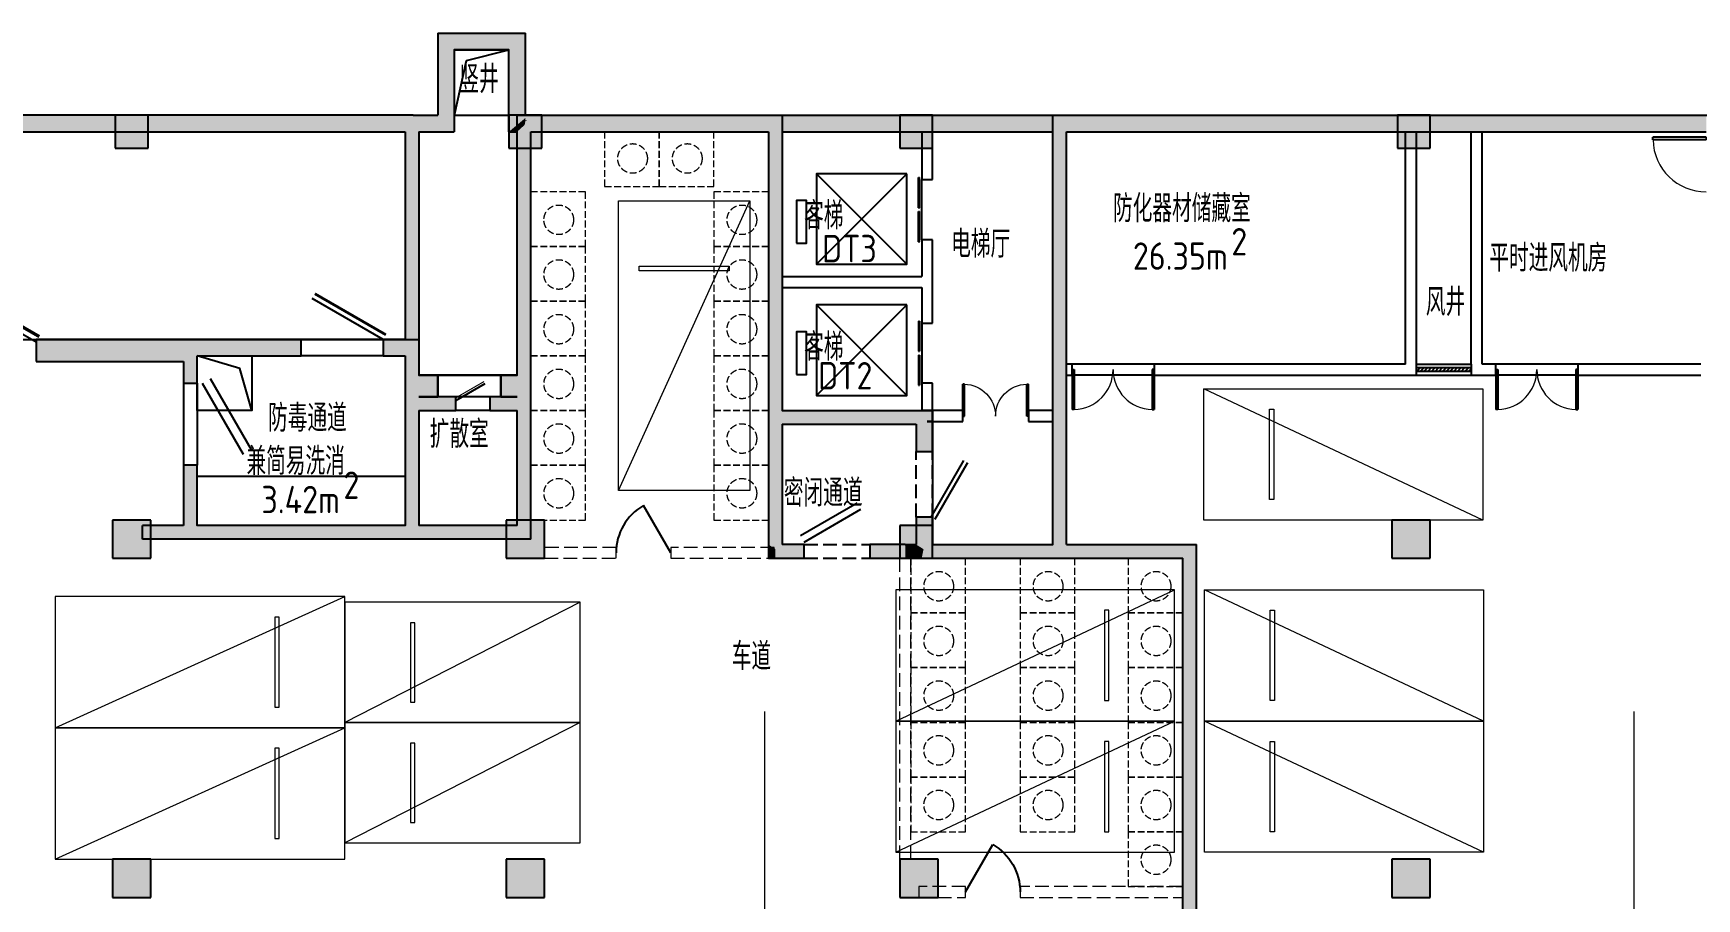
# Model space of a CAD drawing. Extents: x -70335 to 1144202, y 0 to 1100440.
# Drawn here: x 248842 to 279267, y 994532 to 1010357 of the extents above; entities that cross this region are included whole.
import ezdxf

# ---------------------------------------------------------------- set-up
doc = ezdxf.new("R2010")
doc.units = 0
doc.header["$LTSCALE"] = 1000
doc.linetypes.add('__DASH', pattern=[0.35, 0.25, -0.1])
doc.linetypes.add('DASH', pattern=[0.35, 0.25, -0.1])
for name, color, linetype in [('2-房间名称', 7, 'Continuous'), ('3-建筑', 7, 'Continuous'), ('3-淡显', 8, 'Continuous')]:
    doc.layers.add(name, color=color, linetype=linetype)
doc.layers.add('3-深度淡显', color=252, linetype='Continuous', lineweight=0)
doc.styles.get("Standard").update_dxf_attribs({"font": 'gbenor.shx', "bigfont": 'gbcbig.shx'})

# ---------------------------------------------------------------- blocks, each defined once
blk = doc.blocks.new('$DorLib2D$00000228')
at = {"color": 0}
blk.add_line((0.5, 0), (0, 0.866), dxfattribs=at)
blk.add_arc((0.5, 0), 1, 120, 180, dxfattribs=at)
blk = doc.blocks.new('$DorLib2D$00000002')
for p, q in [((-0.5, 0), (-0.5, 0.4875)), ((-0.475, 0.4875), (-0.5, 0.4875)), ((-0.475, 0), (-0.475, 0.4875)), ((0.475, 0), (0.475, 0.4875)), ((0.475, 0.4875), (0.5, 0.4875)), ((0.5, 0), (0.5, 0.4875)), ((-0.5, 0), (-0.475, 0)), ((0.5, 0), (0.475, 0))]:
    blk.add_line(p, q)
at = {"lineweight": 13}
for centre, start, end in [((-0.4875, 0), 0, 88.53072), ((0.4875, 0), 91.46928, 180)]:
    blk.add_arc(centre, 0.4875, start, end, dxfattribs=at)
blk = doc.blocks.new('$WINLIB2D$00000039')
at = {"color": 0}
for points in [[(-0.5, 0.5), (-0.5, -0.5)], [(0.5, 0.5), (-0.5, 0.5)], [(0.5, -0.5), (0.5, 0.5)], [(-0.5, 0.167), (0.5, 0.167)], [(-0.452, -0.167), (-0.5, 0.084)], [(-0.384, -0.167), (-0.448, 0.167)], [(-0.316, -0.167), (-0.38, 0.167)], [(-0.248, -0.167), (-0.312, 0.167)], [(-0.18, -0.167), (-0.244, 0.167)], [(-0.112, -0.167), (-0.176, 0.167)], [(-0.044, -0.167), (-0.108, 0.167)], [(0.024, -0.167), (-0.04, 0.167)], [(0.092, -0.167), (0.028, 0.167)], [(0.16, -0.167), (0.096, 0.167)], [(0.228, -0.167), (0.164, 0.167)], [(0.296, -0.167), (0.232, 0.167)], [(0.364, -0.167), (0.3, 0.167)], [(0.432, -0.167), (0.368, 0.167)], [(0.5, -0.167), (0.436, 0.167)], [(-0.5, -0.167), (0.5, -0.167)], [(0.5, -0.5), (-0.5, -0.5)]]:
    blk.add_lwpolyline(points, dxfattribs=at)
blk = doc.blocks.new('$DorLib2D$00000001')
for p, q in [((0.45, 0.975), (0.5, 0.975)), ((0.45, 0), (0.45, 0.975)), ((0.5, 0), (0.5, 0.975)), ((0.5, 0), (0.45, 0))]:
    blk.add_line(p, q)
at = {"lineweight": 13}
blk.add_arc((0.475, 0), 0.975, 91.4693, 180, dxfattribs=at)
blk = doc.blocks.new('$DORLIB2D$00000127')
at = {"color": 0}
for points in [[(-0.533, 0.795), (-0.533, 0.69)], [(-0.033, 0.795), (-0.533, 0.795)], [(-0.033, 0.69), (-0.533, 0.69)], [(-0.033, 0.795), (-0.033, 0.69)], [(0.533, 0.795), (0.033, 0.795)], [(0.033, 0.795), (0.033, 0.69)], [(0.533, 0.69), (0.033, 0.69)], [(0.533, 0.795), (0.533, 0.69)], [(0.5, 0.5), (-0.5, 0.5)]]:
    blk.add_lwpolyline(points, dxfattribs=at)
blk = doc.blocks.new('$DorLib2D$00000207')
at = {"color": 0}
for p, q in [((-0.5, 0.0313), (-0.067, 0.2813)), ((0.5, 0.0313), (0.067, 0.2813))]:
    blk.add_line(p, q, dxfattribs=at)
at = {"color": 0, "const_width": 0.0125}
for points in [[(-0.5125, 0.0529), (-0.0795, 0.3029)], [(0.5125, 0.0529), (0.0795, 0.3029)]]:
    blk.add_lwpolyline(points, dxfattribs=at)
blk = doc.blocks.new('$DorLib2D$00000180')
at = {"color": 0}
for p, q in [((-0.557, 0.242), (0.309, 0.742)), ((-0.5, 0.143), (0.366, 0.643))]:
    blk.add_line(p, q, dxfattribs=at)
blk = doc.blocks.new('$DorLib2D$00000193')
at = {"color": 0}
blk.add_line((-0.5, 0.1), (0.366, 0.6), dxfattribs=at)
at = {"color": 0, "const_width": 0.0333}
blk.add_lwpolyline([(-0.533, 0.158), (0.333, 0.658)], dxfattribs=at)

msp = doc.modelspace()

# ---------------------------------------------------------------- hatches: boundary and pattern name
at = {"layer": '3-建筑'}
for points in [[(256241.7, 1010356.6), (256541.7, 1010056.6), (257541.7, 1010056.6), (257841.7, 1010356.6)], [(256541.7, 1010056.6), (256241.7, 1010356.6), (256241.7, 1008856.6), (256541.7, 1008556.6)], [(257843.1, 1008808.2), (257841.7, 1008856.6), (257841.7, 1010356.6), (257541.7, 1010056.6), (257541.7, 1008556.6)], [(255775, 1008656.6), (255891.7, 1008556.6), (256541.7, 1008556.6), (256241.7, 1008856.6), (255791.7, 1008856.6)], [(257843.1, 1008808.2), (257541.7, 1008556.6), (257691.7, 1008556.6), (257829.9, 1008681.7), (257844.7, 1008756.7)]]:
    msp.add_hatch(color=256, dxfattribs=at).paths.add_polyline_path(points)
at = {"layer": '3-淡显'}
for color, points in [(256, [(255791.7, 1008856.6), (248541.7, 1008856.6), (248541.7, 1008556.6), (255641.7, 1008556.6), (255775, 1008656.6)]), (256, [(255775, 1008656.6), (255641.7, 1008556.6), (255641.7, 1004756.6), (255725, 1004623.3), (255891.7, 1004656.6), (255891.7, 1008556.6)]), (256, [(257775, 1003940), (257941.7, 1004006.6), (257941.7, 1008556.6), (257829.9, 1008681.7), (257691.7, 1008556.6), (257691.7, 1004106.6)]), (256, [(257829.9, 1008681.7), (257941.7, 1008556.6), (262291.7, 1008556.6), (262416.7, 1008656.6), (262416.7, 1008856.6), (257841.7, 1008856.6)]), (256, [(262416.7, 1008656.6), (262291.7, 1008556.6), (262291.7, 1005806.6), (262541.7, 1005806.6), (262541.7, 1008556.6)]), (256, [(262416.7, 1008656.6), (262541.7, 1008556.6), (265191.7, 1008556.6), (265191.7, 1008856.6), (262416.7, 1008856.6)]), (256, [(265191.7, 1008856.6), (265191.7, 1008556.6), (267491.7, 1008556.6), (267616.7, 1008656.6), (267616.7, 1008856.6)]), (7, [(267491.7, 1004206.6), (267741.7, 1004206.6), (267741.7, 1008556.6), (267616.7, 1008656.6), (267491.7, 1008556.6)]), (256, [(267616.7, 1008656.6), (267741.7, 1008556.6), (274041.7, 1008556.6), (274041.7, 1008856.6), (267616.7, 1008856.6)]), (256, [(274041.7, 1008856.6), (274041.7, 1008556.6), (275241.7, 1008556.6), (275241.7, 1008856.6)]), (256, [(275241.7, 1008856.6), (275241.7, 1008556.6), (279441.7, 1008556.6), (279441.7, 1008856.6)]), (256, [(262541.7, 1005806.6), (262291.7, 1005806.6), (262291.7, 1003356.6), (262458.4, 1003340), (262541.7, 1003456.6)]), (256, [(251716.7, 1004756.6), (248891.7, 1004756.6), (248891.7, 1004356.6), (251591.7, 1004356.6), (251716.7, 1004523.3)]), (256, [(251841.7, 1004456.6), (253741.7, 1004456.6), (253741.7, 1004756.6), (251716.7, 1004756.6), (251716.7, 1004523.3)]), (256, [(255641.7, 1004756.6), (255241.7, 1004756.6), (255241.7, 1004456.6), (255641.7, 1004456.6), (255725, 1004623.3)]), (256, [(255725, 1004623.3), (255641.7, 1004456.6), (255641.7, 1004006.6), (255808.4, 1003940), (255891.7, 1004106.6), (255891.7, 1004656.6)]), (256, [(251591.7, 1004356.6), (251591.7, 1003956.6), (251841.7, 1003956.6), (251841.7, 1004456.6), (251716.7, 1004523.3)]), (256, [(255891.7, 1003706.6), (256241.7, 1003706.6), (256241.7, 1004106.6), (255891.7, 1004106.6), (255808.4, 1003940)]), (256, [(257691.7, 1004106.6), (257391.7, 1004106.6), (257391.7, 1003706.6), (257691.7, 1003706.6), (257775, 1003940)]), (256, [(267491.7, 1003356.6), (267741.7, 1003356.6), (267741.7, 1004206.6), (267491.7, 1004206.6)]), (256, [(255808.4, 1003940), (255641.7, 1004006.6), (255641.7, 1003556.6), (255808.4, 1003573.3), (255891.7, 1003706.6)]), (256, [(257775, 1003573.3), (257941.7, 1003556.6), (257941.7, 1004006.6), (257775, 1003940), (257691.7, 1003706.6)]), (256, [(255808.4, 1003573.3), (255641.7, 1003556.6), (255641.7, 1001356.6), (255775, 1001273.3), (255891.7, 1001356.6), (255891.7, 1003456.6)]), (256, [(255891.7, 1003456.6), (256571.7, 1003456.6), (256571.7, 1003706.6), (255891.7, 1003706.6), (255808.4, 1003573.3)]), (256, [(257691.7, 1003706.6), (257191.7, 1003706.6), (257191.7, 1003456.6), (257691.7, 1003456.6), (257775, 1003573.3)]), (256, [(257691.7, 1001356.6), (257941.7, 1001106.6), (257941.7, 1003556.6), (257775, 1003573.3), (257691.7, 1003456.6)]), (256, [(262458.4, 1003340), (262541.7, 1003206.6), (264991.7, 1003206.6), (265291.7, 1003456.6), (262541.7, 1003456.6)]), (256, [(264991.7, 1003206.6), (264991.7, 1002706.6), (265291.7, 1002706.6), (265291.7, 1003456.6)]), (256, [(262458.4, 1003340), (262291.7, 1003356.6), (262291.7, 1001006.6), (262416.7, 1000923.3), (262541.7, 1001006.6), (262541.7, 1003206.6)]), (256, [(267616.7, 1000923.3), (267741.7, 1001006.6), (267741.7, 1003356.6), (267491.7, 1003356.6), (267491.7, 1001006.6)]), (256, [(251841.7, 1001356.6), (251841.7, 1002456.6), (251591.7, 1002456.6), (251591.7, 1001356.6), (251716.7, 1001273.3)]), (256, [(251716.7, 1001273.3), (251591.7, 1001356.6), (250841.7, 1001356.6), (250841.7, 1001106.6), (251716.7, 1001106.6)]), (256, [(255775, 1001273.3), (255641.7, 1001356.6), (251841.7, 1001356.6), (251716.7, 1001273.3), (251716.7, 1001106.6), (255791.7, 1001106.6)]), (256, [(257941.7, 1001106.6), (257691.7, 1001356.6), (255891.7, 1001356.6), (255775, 1001273.3), (255791.7, 1001106.6)]), (256, [(265291.7, 1001006.6), (265291.7, 1001506.6), (264991.7, 1001506.6), (264991.7, 1001006.6), (265125, 1000923.3)]), (256, [(262291.7, 1000756.6), (262416.7, 1000756.6), (262416.7, 1000923.3), (262291.7, 1001006.6)]), (256, [(262416.7, 1000756.6), (262941.7, 1000756.6), (262941.7, 1001006.6), (262541.7, 1001006.6), (262416.7, 1000923.3)]), (256, [(264791.7, 1001006.6), (264141.7, 1001006.6), (264141.7, 1000756.6), (264791.7, 1000756.6)]), (256, [(264791.7, 1001006.6), (264791.7, 1000756.6), (265091.7, 1000756.6), (265125, 1000923.3), (264991.7, 1001006.6)]), (256, [(265125, 1000923.3), (265091.7, 1000756.6), (267616.7, 1000756.6), (267616.7, 1000923.3), (267491.7, 1001006.6), (265291.7, 1001006.6)]), (256, [(267616.7, 1000923.3), (267616.7, 1000756.6), (269866.7, 1000756.6), (270116.7, 1001006.6), (267741.7, 1001006.6)]), (256, [(269866.7, 994656.6), (270116.7, 994656.6), (270116.7, 1001006.6), (269866.7, 1000756.6)]), (256, [(269950, 987365), (270116.7, 987381.6), (270116.7, 994656.6), (269866.7, 994656.6), (269866.7, 987481.6)])]:
    msp.add_hatch(color=color, dxfattribs=at).paths.add_polyline_path(points)
h = msp.add_hatch(color=256, dxfattribs=at)
h.dxf.hatch_style = 1
h.paths.add_polyline_path([(250941.7, 1008856.6), (250341.7, 1008856.6), (250341.7, 1008256.6), (250941.7, 1008256.6)])
h = msp.add_hatch(color=256, dxfattribs=at)
h.dxf.hatch_style = 1
h.paths.add_polyline_path([(258141.7, 1008856.6), (257541.7, 1008856.6), (257541.7, 1008256.6), (258141.7, 1008256.6)])
h = msp.add_hatch(color=256, dxfattribs=at)
h.dxf.hatch_style = 1
h.paths.add_polyline_path([(265291.7, 1008856.6), (264691.7, 1008856.6), (264691.7, 1008256.6), (265291.7, 1008256.6)])
h = msp.add_hatch(color=256, dxfattribs=at)
h.dxf.hatch_style = 1
h.paths.add_polyline_path([(274391.7, 1008856.6), (273791.7, 1008856.6), (273791.7, 1008256.6), (274391.7, 1008256.6)])
h = msp.add_hatch(color=256, dxfattribs=at)
h.dxf.hatch_style = 1
h.paths.add_polyline_path([(250991.7, 1001456.6), (250291.7, 1001456.6), (250291.7, 1000756.6), (250991.7, 1000756.6)])
h = msp.add_hatch(color=256, dxfattribs=at)
h.dxf.hatch_style = 1
h.paths.add_polyline_path([(258191.7, 1001456.6), (257491.7, 1001456.6), (257491.7, 1000756.6), (258191.7, 1000756.6)])
h = msp.add_hatch(color=256, dxfattribs=at)
h.dxf.hatch_style = 1
h.paths.add_polyline_path([(265291.7, 1001356.6), (264691.7, 1001356.6), (264691.7, 1000756.6), (265291.7, 1000756.6)])
h = msp.add_hatch(color=256, dxfattribs=at)
h.dxf.hatch_style = 1
h.paths.add_polyline_path([(274391.7, 1001456.6), (273691.7, 1001456.6), (273691.7, 1000756.6), (274391.7, 1000756.6)])
h = msp.add_hatch(color=256, dxfattribs=at)
h.dxf.hatch_style = 1
h.paths.add_polyline_path([(250991.7, 994556.6), (250991.7, 995256.6), (250291.7, 995256.6), (250291.7, 994556.6)])
h = msp.add_hatch(color=256, dxfattribs=at)
h.dxf.hatch_style = 1
h.paths.add_polyline_path([(258191.7, 995256.6), (257491.7, 995256.6), (257491.7, 994556.6), (258191.7, 994556.6)])
h = msp.add_hatch(color=256, dxfattribs=at)
h.dxf.hatch_style = 1
h.paths.add_polyline_path([(265391.7, 995256.6), (264691.7, 995256.6), (264691.7, 994556.6), (265391.7, 994556.6)])
h = msp.add_hatch(color=256, dxfattribs=at)
h.dxf.hatch_style = 1
h.paths.add_polyline_path([(274391.7, 995256.6), (273691.7, 995256.6), (273691.7, 994556.6), (274391.7, 994556.6)])

# ---------------------------------------------------------------- linework, layer by layer
at = {"layer": '2-房间名称'}
for p, q in [((257391.7, 1004106.6), (256241.7, 1004106.6)), ((256241.7, 1004106.6), (256241.7, 1003706.6)), ((257391.7, 1003706.6), (257391.7, 1004106.6))]:
    msp.add_line(p, q, dxfattribs=at)
for points in [[(252841.7, 1003456.6), (252622.1, 1004227.1), (251841.7, 1004456.6)], [(251841.7, 1004456.6), (252841.7, 1004456.6), (252841.7, 1003456.6), (251841.7, 1003456.6), (251841.7, 1004456.6)]]:
    msp.add_lwpolyline(points, dxfattribs=at)
msp.add_lwpolyline([(251841.7, 1002256.6), (255641.7, 1002256.6), (255641.7, 1001356.6), (251841.7, 1001356.6)], close=True, dxfattribs=at)
at = {"layer": '3-建筑'}
for p, q in [((256241.7, 1010356.6), (257841.7, 1010356.6)), ((256241.7, 1010356.6), (256241.7, 1008856.6)), ((257841.7, 1008856.6), (257841.7, 1010356.6)), ((256541.7, 1010056.6), (257541.7, 1010056.6)), ((256541.7, 1010056.6), (256541.7, 1008556.6)), ((257541.7, 1008556.6), (257541.7, 1010056.6)), ((255791.7, 1008856.6), (248541.7, 1008856.6)), ((255791.7, 1008856.6), (256241.7, 1008856.6)), ((257841.7, 1008856.6), (262416.7, 1008856.6)), ((257844.6, 1008759.7), (257844.7, 1008756.7)), ((262416.7, 1008856.6), (265191.7, 1008856.6)), ((265191.7, 1008856.6), (267616.7, 1008856.6)), ((267616.7, 1008856.6), (274041.7, 1008856.6)), ((274041.7, 1008856.6), (275241.7, 1008856.6)), ((275241.7, 1008856.6), (279441.7, 1008856.6)), ((248541.7, 1008556.6), (255641.7, 1008556.6)), ((255641.7, 1008556.6), (255641.7, 1004756.6)), ((255891.7, 1008556.6), (256541.7, 1008556.6)), ((255891.7, 1008556.6), (255891.7, 1004656.6)), ((257541.7, 1008556.6), (257691.7, 1008556.6)), ((257691.7, 1004106.6), (257691.7, 1008556.6)), ((257941.7, 1008556.6), (262291.7, 1008556.6)), ((257941.7, 1004006.6), (257941.7, 1008556.6)), ((262291.7, 1008556.6), (262291.7, 1005806.6)), ((262541.7, 1008556.6), (262541.7, 1005806.6)), ((262541.7, 1008556.6), (265191.7, 1008556.6)), ((265091.7, 1008556.6), (265091.7, 1007681.2)), ((265191.7, 1008556.6), (267491.7, 1008556.6)), ((265291.7, 1007681.2), (265291.7, 1008556.6)), ((267491.7, 1004206.6), (267491.7, 1008556.6)), ((267741.7, 1008556.6), (274041.7, 1008556.6)), ((267741.7, 1004206.6), (267741.7, 1008556.6)), ((273941.7, 1004306.6), (273941.7, 1008556.6)), ((274041.7, 1008556.6), (275241.7, 1008556.6)), ((274141.7, 1004306.6), (274141.7, 1008556.6)), ((275141.7, 1004306.6), (275141.7, 1008556.6)), ((275241.7, 1008556.6), (279441.7, 1008556.6)), ((275341.7, 1004306.6), (275341.7, 1008556.6)), ((263168.9, 1006132.1), (264816.7, 1007788.5)), ((264816.7, 1006132.1), (263168.9, 1007788.5)), ((265091.7, 1007681.2), (265291.7, 1007681.2)), ((265291.7, 1006581.2), (265091.7, 1006581.2)), ((265091.7, 1006581.2), (265091.7, 1005906.6)), ((265291.7, 1005806.6), (265291.7, 1006581.2)), ((262541.7, 1005906.6), (265091.7, 1005906.6)), ((262291.7, 1005806.6), (262291.7, 1003356.6)), ((262541.7, 1005806.6), (262541.7, 1003456.6)), ((262541.7, 1005706.6), (265091.7, 1005706.6)), ((265091.7, 1005706.6), (265091.7, 1005056.6)), ((265291.7, 1005056.6), (265291.7, 1005806.6)), ((263168.9, 1003732.1), (264816.7, 1005388.5)), ((264816.7, 1003732.1), (263168.9, 1005388.5)), ((265091.7, 1005056.6), (265291.7, 1005056.6)), ((251716.7, 1004756.6), (248891.7, 1004756.6)), ((248891.7, 1004756.6), (248891.7, 1004356.6)), ((253741.7, 1004756.6), (251716.7, 1004756.6)), ((255241.7, 1004756.6), (253741.7, 1004756.6)), ((253741.7, 1004456.6), (253741.7, 1004756.6)), ((255641.7, 1004756.6), (255241.7, 1004756.6)), ((255241.7, 1004756.6), (255241.7, 1004456.6)), ((255891.7, 1004656.6), (255891.7, 1004106.6)), ((248891.7, 1004356.6), (251591.7, 1004356.6)), ((251591.7, 1004356.6), (251591.7, 1003956.6)), ((251841.7, 1003956.6), (251841.7, 1004456.6)), ((251841.7, 1004456.6), (253741.7, 1004456.6)), ((255241.7, 1004456.6), (253741.7, 1004456.6)), ((255241.7, 1004456.6), (255641.7, 1004456.6)), ((255641.7, 1004456.6), (255641.7, 1004006.6)), ((256241.7, 1004106.6), (255891.7, 1004106.6)), ((256241.7, 1003706.6), (256241.7, 1004106.6)), ((257691.7, 1004106.6), (257391.7, 1004106.6)), ((257391.7, 1004106.6), (257391.7, 1003706.6)), ((267491.7, 1003356.6), (267491.7, 1004206.6)), ((267841.7, 1004306.6), (267741.7, 1004306.6)), ((267741.7, 1003356.6), (267741.7, 1004206.6)), ((267741.7, 1004106.6), (267841.7, 1004106.6)), ((267841.7, 1004106.6), (267841.7, 1004306.6)), ((269341.7, 1004306.6), (267841.7, 1004306.6)), ((269341.7, 1004106.6), (267841.7, 1004106.6)), ((273941.7, 1004306.6), (269341.7, 1004306.6)), ((269341.7, 1004306.6), (269341.7, 1004106.6)), ((269341.7, 1004106.6), (274041.7, 1004106.6)), ((274041.7, 1004106.6), (274141.7, 1004106.6)), ((274141.7, 1004106.6), (274141.7, 1004306.6)), ((275141.7, 1004306.6), (275141.7, 1004106.6)), ((275141.7, 1004106.6), (275241.7, 1004106.6)), ((275241.7, 1004106.6), (275591.7, 1004106.6)), ((275591.7, 1004306.6), (275341.7, 1004306.6)), ((277091.7, 1004306.6), (275591.7, 1004306.6)), ((275591.7, 1004106.6), (275591.7, 1004306.6)), ((277091.7, 1004106.6), (275591.7, 1004106.6)), ((279341.7, 1004306.6), (277091.7, 1004306.6)), ((277091.7, 1004306.6), (277091.7, 1004106.6)), ((277091.7, 1004106.6), (279341.7, 1004106.6)), ((251591.7, 1003956.6), (251591.7, 1002456.6)), ((251591.7, 1003956.6), (251841.7, 1003956.6)), ((251841.7, 1003956.6), (251841.7, 1002456.6)), ((255641.7, 1004006.6), (255641.7, 1003556.6)), ((257941.7, 1003556.6), (257941.7, 1004006.6)), ((265291.7, 1003956.6), (265091.7, 1003956.6)), ((265091.7, 1003956.6), (265091.7, 1003456.6)), ((265291.7, 1003456.6), (265291.7, 1003956.6)), ((255641.7, 1003556.6), (255641.7, 1001356.6)), ((255891.7, 1003706.6), (255891.7, 1003706.6)), ((256571.7, 1003706.6), (255891.7, 1003706.6)), ((255891.7, 1003706.6), (256241.7, 1003706.6)), ((255891.7, 1003456.6), (255891.7, 1001356.6)), ((255891.7, 1003456.6), (256571.7, 1003456.6)), ((257191.7, 1003706.6), (256571.7, 1003706.6)), ((256571.7, 1003456.6), (256571.7, 1003706.6)), ((257191.7, 1003456.6), (256571.7, 1003456.6)), ((257691.7, 1003706.6), (257191.7, 1003706.6)), ((257191.7, 1003706.6), (257191.7, 1003456.6)), ((257191.7, 1003456.6), (257691.7, 1003456.6)), ((257391.7, 1003706.6), (257691.7, 1003706.6)), ((257691.7, 1003706.6), (257691.7, 1003706.6)), ((257691.7, 1001356.6), (257691.7, 1003456.6)), ((257941.7, 1001106.6), (257941.7, 1003556.6)), ((262541.7, 1003456.6), (265291.7, 1003456.6)), ((265291.7, 1003456.6), (265091.7, 1003456.6)), ((265841.7, 1003456.6), (265291.7, 1003456.6)), ((265291.7, 1002706.6), (265291.7, 1003456.6)), ((265841.7, 1003256.6), (265841.7, 1003456.6)), ((267491.7, 1003456.6), (267041.7, 1003456.6)), ((267041.7, 1003456.6), (267041.7, 1003256.6)), ((262291.7, 1003356.6), (262291.7, 1001006.6)), ((262541.7, 1003206.6), (262541.7, 1001006.6)), ((262541.7, 1003206.6), (264991.7, 1003206.6)), ((264991.7, 1003206.6), (264991.7, 1002706.6)), ((265191.7, 1003256.6), (265841.7, 1003256.6)), ((265291.7, 1003256.6), (265191.7, 1003256.6)), ((267041.7, 1003256.6), (267491.7, 1003256.6)), ((267491.7, 1001006.6), (267491.7, 1003356.6)), ((267741.7, 1001006.6), (267741.7, 1003356.6)), ((264991.7, 1002706.6), (265291.7, 1002706.6)), ((251841.7, 1002456.6), (251591.7, 1002456.6)), ((251591.7, 1002456.6), (251591.7, 1001356.6)), ((251841.7, 1001356.6), (251841.7, 1002456.6)), ((251591.7, 1001356.6), (250841.7, 1001356.6)), ((250841.7, 1001106.6), (250841.7, 1001356.6)), ((255641.7, 1001356.6), (251841.7, 1001356.6)), ((257691.7, 1001356.6), (255891.7, 1001356.6)), ((265291.7, 1001506.6), (264991.7, 1001506.6)), ((264991.7, 1001506.6), (264991.7, 1001006.6)), ((265291.7, 1001006.6), (265291.7, 1001506.6)), ((251716.7, 1001106.6), (250841.7, 1001106.6)), ((255791.7, 1001106.6), (251716.7, 1001106.6)), ((257941.7, 1001106.6), (255791.7, 1001106.6)), ((262291.7, 1001006.6), (262291.7, 1001006.6)), ((262291.7, 1001006.6), (262291.7, 1000756.6)), ((262941.7, 1001006.6), (262541.7, 1001006.6)), ((262941.7, 1000756.6), (262941.7, 1001006.6)), ((264791.7, 1001006.6), (264141.7, 1001006.6)), ((264141.7, 1001006.6), (264141.7, 1000756.6)), ((264791.7, 1001006.6), (264991.7, 1001006.6)), ((265291.7, 1001006.6), (267491.7, 1001006.6)), ((267741.7, 1001006.6), (270116.7, 1001006.6)), ((270116.7, 994656.6), (270116.7, 1001006.6)), ((262291.7, 1000756.6), (262416.7, 1000756.6)), ((262416.7, 1000756.6), (262941.7, 1000756.6)), ((264141.7, 1000756.6), (264791.7, 1000756.6)), ((264791.7, 1000756.6), (265091.7, 1000756.6)), ((265091.7, 1000756.6), (267616.7, 1000756.6)), ((267616.7, 1000756.6), (269866.7, 1000756.6)), ((269866.7, 994656.6), (269866.7, 1000756.6)), ((269866.7, 987481.6), (269866.7, 994656.6)), ((270116.7, 987381.6), (270116.7, 994656.6))]:
    msp.add_line(p, q, dxfattribs=at)
at = {"layer": '3-建筑', "linetype": '__DASH'}
for p, q in [((264991.7, 1001506.6), (264991.7, 1002706.6)), ((265291.7, 1001506.6), (265291.7, 1002706.6))]:
    msp.add_line(p, q, dxfattribs=at)
at = {"layer": '3-建筑', "linetype": 'DASH'}
for p, q in [((262941.7, 1001006.6), (264141.7, 1001006.6)), ((262941.7, 1000756.6), (264141.7, 1000756.6))]:
    msp.add_line(p, q, dxfattribs=at)
at = {"layer": '3-建筑'}
for points in [[(256541.7, 1008856.6), (257541.7, 1008856.6), (257541.7, 1010056.6), (256541.7, 1010056.6)], [(264816.7, 1007788.5), (263168.9, 1007788.5), (263168.9, 1006132.1), (264816.7, 1006132.1)], [(262798.9, 1006516.6), (262983.9, 1006516.6), (262983.9, 1007296.6), (262798.9, 1007296.6)], [(264816.7, 1005388.5), (263168.9, 1005388.5), (263168.9, 1003732.1), (264816.7, 1003732.1)], [(262798.9, 1004116.6), (262983.9, 1004116.6), (262983.9, 1004896.6), (262798.9, 1004896.6)]]:
    msp.add_lwpolyline(points, close=True, dxfattribs=at)
msp.add_lwpolyline([(256544.9, 1008856.6), (256763.8, 1009860), (257541.7, 1010056.6)], dxfattribs=at)
at = {"layer": '3-淡显'}
for p, q in [((250941.7, 1008856.6), (250341.7, 1008856.6)), ((250341.7, 1008856.6), (250341.7, 1008256.6)), ((250941.7, 1008256.6), (250941.7, 1008856.6)), ((258141.7, 1008856.6), (257541.7, 1008856.6)), ((257541.7, 1008856.6), (257541.7, 1008256.6)), ((258141.7, 1008256.6), (258141.7, 1008856.6)), ((265291.7, 1008856.6), (264691.7, 1008856.6)), ((264691.7, 1008856.6), (264691.7, 1008256.6)), ((265291.7, 1008256.6), (265291.7, 1008856.6)), ((274391.7, 1008856.6), (273791.7, 1008856.6)), ((273791.7, 1008856.6), (273791.7, 1008256.6)), ((274391.7, 1008256.6), (274391.7, 1008856.6)), ((250341.7, 1008256.6), (250941.7, 1008256.6)), ((257541.7, 1008256.6), (258141.7, 1008256.6)), ((264691.7, 1008256.6), (265291.7, 1008256.6)), ((273791.7, 1008256.6), (274391.7, 1008256.6)), ((250991.7, 1001456.6), (250291.7, 1001456.6)), ((250291.7, 1001456.6), (250291.7, 1000756.6)), ((250991.7, 1000756.6), (250991.7, 1001456.6)), ((258191.7, 1001456.6), (257491.7, 1001456.6)), ((257491.7, 1001456.6), (257491.7, 1000756.6)), ((258191.7, 1000756.6), (258191.7, 1001456.6)), ((265291.7, 1001356.6), (264691.7, 1001356.6)), ((264691.7, 1001356.6), (264691.7, 1000756.6)), ((265291.7, 1000756.6), (265291.7, 1001356.6)), ((274391.7, 1001456.6), (273691.7, 1001456.6)), ((273691.7, 1001456.6), (273691.7, 1000756.6)), ((274391.7, 1000756.6), (274391.7, 1001456.6)), ((250291.7, 1000756.6), (250991.7, 1000756.6)), ((257491.7, 1000756.6), (258191.7, 1000756.6)), ((264691.7, 1000756.6), (265291.7, 1000756.6)), ((273691.7, 1000756.6), (274391.7, 1000756.6)), ((250991.7, 995256.6), (250291.7, 995256.6)), ((250291.7, 995256.6), (250291.7, 994556.6)), ((250991.7, 994556.6), (250991.7, 995256.6)), ((258191.7, 995256.6), (257491.7, 995256.6)), ((257491.7, 995256.6), (257491.7, 994556.6)), ((258191.7, 994556.6), (258191.7, 995256.6)), ((265391.7, 995256.6), (264691.7, 995256.6)), ((264691.7, 995256.6), (264691.7, 994556.6)), ((265391.7, 994556.6), (265391.7, 995256.6)), ((274391.7, 995256.6), (273691.7, 995256.6)), ((273691.7, 995256.6), (273691.7, 994556.6)), ((274391.7, 994556.6), (274391.7, 995256.6)), ((250291.7, 994556.6), (250991.7, 994556.6)), ((257491.7, 994556.6), (258191.7, 994556.6)), ((264691.7, 994556.6), (265391.7, 994556.6)), ((273691.7, 994556.6), (274391.7, 994556.6))]:
    msp.add_line(p, q, dxfattribs=at)
msp.add_lwpolyline([(243341.7, 1004756.6), (255891.7, 1004756.6), (255891.7, 1004106.6), (257691.7, 1004106.6), (257691.7, 1008856.6), (262541.7, 1008856.6), (262541.7, 1003456.6), (265291.7, 1003456.6), (265291.7, 1001006.6), (267491.7, 1001006.6), (267491.7, 1003456.6), (267491.7, 1003456.6), (267491.7, 1008856.6), (281541.7, 1008856.6)], dxfattribs=at)
at = {"layer": '3-深度淡显'}
for p, q in [((259546.6, 1001995.6), (261946.6, 1007295.6)), ((275353.8, 1001456.6), (270253.8, 1003856.6)), ((264616.7, 997781.1), (269716.7, 1000181.1)), ((275366.7, 997781.1), (270266.7, 1000181.1)), ((254541.7, 1000056.6), (249241.7, 1000056.6)), ((249241.7, 1000056.6), (249241.7, 997656.6)), ((249241.7, 997656.6), (254541.7, 1000056.6)), ((254541.7, 997656.6), (254541.7, 1000056.6)), ((258841.7, 999951.5), (254541.7, 997751.5)), ((253341.7, 999682), (253261.4, 999682)), ((253261.4, 999682), (253261.4, 998031.3)), ((253341.7, 998031.3), (253341.7, 999682)), ((253261.4, 998031.3), (253341.7, 998031.3)), ((262216.7, 997956.6), (262216.7, 977181.6)), ((278116.7, 997956.6), (278116.7, 977181.6)), ((249241.7, 997656.6), (254541.7, 997656.6)), ((249241.7, 995256.6), (254541.7, 997656.6)), ((258841.7, 997751.5), (254541.7, 995551.5)), ((264616.7, 995381.1), (269716.7, 997781.1)), ((275366.7, 995381.1), (270266.7, 997781.1))]:
    msp.add_line(p, q, dxfattribs=at)
at = {"layer": '3-深度淡显', "linetype": 'DASH', "ltscale": 0.5}
for p, q in [((257941.7, 1004456.6), (257941.7, 1003456.6)), ((258941.7, 1004456.6), (257941.7, 1004456.6)), ((258941.7, 1003456.6), (258941.7, 1004456.6)), ((257941.7, 1003456.6), (258941.7, 1003456.6))]:
    msp.add_line(p, q, dxfattribs=at)
at = {"layer": '3-深度淡显', "linetype": 'DASH'}
for p, q in [((259501.9, 1000956.6), (258191.7, 1000956.6)), ((258191.7, 1000956.6), (258191.7, 1000756.6)), ((258191.7, 1000756.6), (259501.9, 1000756.6)), ((259501.9, 1000756.6), (259501.9, 1000956.6)), ((262391.7, 1000956.6), (260501.9, 1000956.6)), ((260501.9, 1000956.6), (260501.9, 1000756.6)), ((260501.9, 1000756.6), (262391.7, 1000756.6)), ((262391.7, 1000756.6), (262391.7, 1000956.6)), ((264691.7, 995256.6), (264691.7, 1000756.6)), ((264891.7, 995256.6), (264891.7, 1000756.6)), ((264691.7, 995256.6), (264891.7, 995256.6)), ((265891.7, 994756.6), (265038.6, 994756.6)), ((265038.6, 994756.6), (265038.6, 994556.6)), ((265891.7, 994556.6), (265891.7, 994756.6)), ((269866.7, 994756.6), (266891.7, 994756.6)), ((266891.7, 994756.6), (266891.7, 994556.6)), ((265038.6, 994556.6), (265891.7, 994556.6)), ((266891.7, 994556.6), (269866.7, 994556.6))]:
    msp.add_line(p, q, dxfattribs=at)
at = {"layer": '3-深度淡显', "linetype": 'DASH', "ltscale": 0.5}
for points in [[(259291.7, 1007556.6), (260291.7, 1007556.6), (260291.7, 1008556.6), (259291.7, 1008556.6), (259291.7, 1007556.6)], [(260291.7, 1007556.6), (261291.7, 1007556.6), (261291.7, 1008556.6), (260291.7, 1008556.6), (260291.7, 1007556.6)], [(257941.7, 1007456.6), (257941.7, 1006456.6), (258941.7, 1006456.6), (258941.7, 1007456.6), (257941.7, 1007456.6)], [(261291.7, 1007456.6), (261291.7, 1006456.6), (262291.7, 1006456.6), (262291.7, 1007456.6), (261291.7, 1007456.6)], [(257941.7, 1006456.6), (257941.7, 1005456.6), (258941.7, 1005456.6), (258941.7, 1006456.6), (257941.7, 1006456.6)], [(261291.7, 1006456.6), (261291.7, 1005456.6), (262291.7, 1005456.6), (262291.7, 1006456.6), (261291.7, 1006456.6)], [(257941.7, 1005456.6), (257941.7, 1004456.6), (258941.7, 1004456.6), (258941.7, 1005456.6), (257941.7, 1005456.6)], [(261291.7, 1005456.6), (261291.7, 1004456.6), (262291.7, 1004456.6), (262291.7, 1005456.6), (261291.7, 1005456.6)], [(261291.7, 1004456.6), (261291.7, 1003456.6), (262291.7, 1003456.6), (262291.7, 1004456.6), (261291.7, 1004456.6)], [(257941.7, 1003456.6), (257941.7, 1002456.6), (258941.7, 1002456.6), (258941.7, 1003456.6), (257941.7, 1003456.6)], [(261291.7, 1003456.6), (261291.7, 1002456.6), (262291.7, 1002456.6), (262291.7, 1003456.6), (261291.7, 1003456.6)], [(257941.7, 1002456.6), (257941.7, 1001456.6), (258941.7, 1001456.6), (258941.7, 1002456.6), (257941.7, 1002456.6)], [(261291.7, 1002456.6), (261291.7, 1001456.6), (262291.7, 1001456.6), (262291.7, 1002456.6), (261291.7, 1002456.6)], [(264891.7, 1000756.6), (264891.7, 999756.6), (265891.7, 999756.6), (265891.7, 1000756.6), (264891.7, 1000756.6)], [(266891.7, 1000756.6), (266891.7, 999756.6), (267891.7, 999756.6), (267891.7, 1000756.6), (266891.7, 1000756.6)], [(268866.7, 1000756.6), (268866.7, 999756.6), (269866.7, 999756.6), (269866.7, 1000756.6), (268866.7, 1000756.6)], [(264891.7, 999756.6), (264891.7, 998756.6), (265891.7, 998756.6), (265891.7, 999756.6), (264891.7, 999756.6)], [(266891.7, 999756.6), (266891.7, 998756.6), (267891.7, 998756.6), (267891.7, 999756.6), (266891.7, 999756.6)], [(268866.7, 999756.6), (268866.7, 998756.6), (269866.7, 998756.6), (269866.7, 999756.6), (268866.7, 999756.6)], [(264891.7, 998756.6), (264891.7, 997756.6), (265891.7, 997756.6), (265891.7, 998756.6), (264891.7, 998756.6)], [(266891.7, 998756.6), (266891.7, 997756.6), (267891.7, 997756.6), (267891.7, 998756.6), (266891.7, 998756.6)], [(268866.7, 998756.6), (268866.7, 997756.6), (269866.7, 997756.6), (269866.7, 998756.6), (268866.7, 998756.6)], [(264891.7, 997756.6), (264891.7, 996756.6), (265891.7, 996756.6), (265891.7, 997756.6), (264891.7, 997756.6)], [(266891.7, 997756.6), (266891.7, 996756.6), (267891.7, 996756.6), (267891.7, 997756.6), (266891.7, 997756.6)], [(268866.7, 997756.6), (268866.7, 996756.6), (269866.7, 996756.6), (269866.7, 997756.6), (268866.7, 997756.6)], [(264891.7, 996756.6), (264891.7, 995756.6), (265891.7, 995756.6), (265891.7, 996756.6), (264891.7, 996756.6)], [(266891.7, 996756.6), (266891.7, 995756.6), (267891.7, 995756.6), (267891.7, 996756.6), (266891.7, 996756.6)], [(268866.7, 996756.6), (268866.7, 995756.6), (269866.7, 995756.6), (269866.7, 996756.6), (268866.7, 996756.6)], [(268866.7, 995756.6), (268866.7, 994756.6), (269866.7, 994756.6), (269866.7, 995756.6), (268866.7, 995756.6)]]:
    msp.add_lwpolyline(points, dxfattribs=at)
at = {"layer": '3-深度淡显'}
for points in [[(259546.6, 1007295.6), (261946.6, 1007295.6), (261946.6, 1001995.6), (259546.6, 1001995.6)], [(259921.3, 1006095.6), (261572, 1006095.6), (261572, 1006015.3), (259921.3, 1006015.3)], [(270253.8, 1001456.6), (270253.8, 1003856.6), (275353.8, 1003856.6), (275353.8, 1001456.6)], [(271453.8, 1001831.3), (271453.8, 1003482), (271534.1, 1003482), (271534.1, 1001831.3)], [(269716.7, 997781.1), (269716.7, 1000181.1), (264616.7, 1000181.1), (264616.7, 997781.1)], [(270266.7, 997781.1), (270266.7, 1000181.1), (275366.7, 1000181.1), (275366.7, 997781.1)], [(254541.7, 999951.5), (254541.7, 997751.5), (258841.7, 997751.5), (258841.7, 999951.5)], [(268516.7, 998155.7), (268516.7, 999806.5), (268436.4, 999806.5), (268436.4, 998155.7)], [(271466.7, 998155.7), (271466.7, 999806.5), (271547, 999806.5), (271547, 998155.7)], [(255741.7, 999576.9), (255741.7, 998126.1), (255822, 998126.1), (255822, 999576.9)], [(254541.7, 995256.6), (254541.7, 997656.6), (249241.7, 997656.6), (249241.7, 995256.6)], [(254541.7, 997751.5), (254541.7, 995551.5), (258841.7, 995551.5), (258841.7, 997751.5)], [(269716.7, 995381.1), (269716.7, 997781.1), (264616.7, 997781.1), (264616.7, 995381.1)], [(270266.7, 995381.1), (270266.7, 997781.1), (275366.7, 997781.1), (275366.7, 995381.1)], [(255741.7, 997376.9), (255741.7, 995926.1), (255822, 995926.1), (255822, 997376.9)], [(268516.7, 995755.7), (268516.7, 997406.5), (268436.4, 997406.5), (268436.4, 995755.7)], [(271466.7, 995755.7), (271466.7, 997406.5), (271547, 997406.5), (271547, 995755.7)], [(253341.7, 995631.3), (253341.7, 997282), (253261.4, 997282), (253261.4, 995631.3)]]:
    msp.add_lwpolyline(points, close=True, dxfattribs=at)
at = {"layer": '3-深度淡显', "linetype": 'DASH', "ltscale": 0.5}
for centre in [(259803.1, 1008067.4), (260803.1, 1008067.4), (258452.5, 1006945.2), (261802.5, 1006945.2), (258452.5, 1005945.2), (261802.5, 1005945.2), (258452.5, 1004945.2), (261802.5, 1004945.2), (258452.5, 1003945.2), (261802.5, 1003945.2), (258452.5, 1002945.2), (261802.5, 1002945.2), (258452.5, 1001945.2), (261802.5, 1001945.2), (265402.5, 1000245.2), (267402.5, 1000245.2), (269377.5, 1000245.2), (265402.5, 999245.2), (267402.5, 999245.2), (269377.5, 999245.2), (265402.5, 998245.2), (267402.5, 998245.2), (269377.5, 998245.2), (265402.5, 997245.2), (267402.5, 997245.2), (269377.5, 997245.2), (265402.5, 996245.2), (267402.5, 996245.2), (269377.5, 996245.2), (269377.5, 995245.2)]:
    msp.add_circle(centre, 270.9, dxfattribs=at)

# ---------------------------------------------------------------- block references
at = {"layer": '3-建筑'}
for name, p, xscale, yscale, zscale, rotation in [('$DorLib2D$00000001', (279441.7, 1007956.6), -1000, -1000, 200, 270), ('$DORLIB2D$00000127', (265191.7, 1007131.2), -1100, 200, -1100, 90), ('$DorLib2D$00000207', (246491.7, 1004556.6), -4800, 4800, -4800, 359.9999917784787), ('$DorLib2D$00000193', (254491.7, 1004606.6), 1500, -1500, 1500, 180.0000047376449), ('$DORLIB2D$00000127', (265191.7, 1004506.6), 1100, 200, 1100, 90), ('$DorLib2D$00000180', (251716.7, 1003206.6), 1500, 1500, 1500, 269.9999999928551), ('$DorLib2D$00000002', (268591.7, 1004206.6), 1500, 1500, 200, 180), ('$WINLIB2D$00000039', (274641.7, 1004206.6), 1000, -200, 1000, 180), ('$DorLib2D$00000002', (276341.7, 1004206.6), 1500, 1500, 200, 180), ('$DorLib2D$00000193', (256881.7, 1003581.6), -620, -620, -620, 180.0000078892211), ('$DorLib2D$00000228', (260001.9, 1000856.6), 1000, 1000, 1000, 359.9999999944257), ('$DorLib2D$00000228', (266391.7, 994656.6), -1000, 1000, -1000, 359.9999999944248)]:
    msp.add_blockref(name, p, dxfattribs=dict(at, xscale=xscale, yscale=yscale, zscale=zscale, rotation=rotation))
at = {"layer": '3-建筑', "xscale": -1200, "yscale": 1200, "zscale": 200}
msp.add_blockref('$DorLib2D$00000002', (266441.7, 1003356.6), dxfattribs=at)
at = {"layer": '3-建筑', "linetype": '__DASH', "xscale": 1200, "yscale": -1200, "zscale": 1200, "rotation": 90}
msp.add_blockref('$DorLib2D$00000193', (265141.7, 1002106.6), dxfattribs=at)
at = {"layer": '3-建筑', "linetype": 'DASH', "xscale": 1200, "yscale": 1200, "zscale": 1200, "rotation": 1.226344591978902e-07}
msp.add_blockref('$DorLib2D$00000180', (263541.7, 1000881.6), dxfattribs=at)

# ---------------------------------------------------------------- texts
at = {"layer": '2-房间名称'}
for s, p in [('竖井', (256634.4, 1009266.7)), ('防化器材储藏室', (268590.1, 1006902.5)), ('客梯', (262940.1, 1006772.1)), ('电梯厅', (265629.9, 1006252.7)), ('2', (270754.1, 1006295.2)), ('DT3', (263268, 1006169.7)), ('26.35m', (268954.1, 1006032.7)), ('平时进风机房', (275472.2, 1005995.8)), ('风井', (274311.1, 1005191)), ('客梯', (262940.1, 1004372.1)), ('DT2', (263196.5, 1003845.2)), ('防毒通道', (253136.7, 1003071.4)), ('扩散室', (256093, 1002775.8)), ('兼简易洗消', (252741.2, 1002281.7)), ('2', (254514.3, 1001843.2)), ('密闭通道', (262569.6, 1001702.2)), ('3.42m', (253014.3, 1001580.7)), ('车道', (261616.1, 998712.7))]:
    msp.add_text(s, height=500, dxfattribs=at).set_placement(p)

doc.saveas('drawing.dxf')
